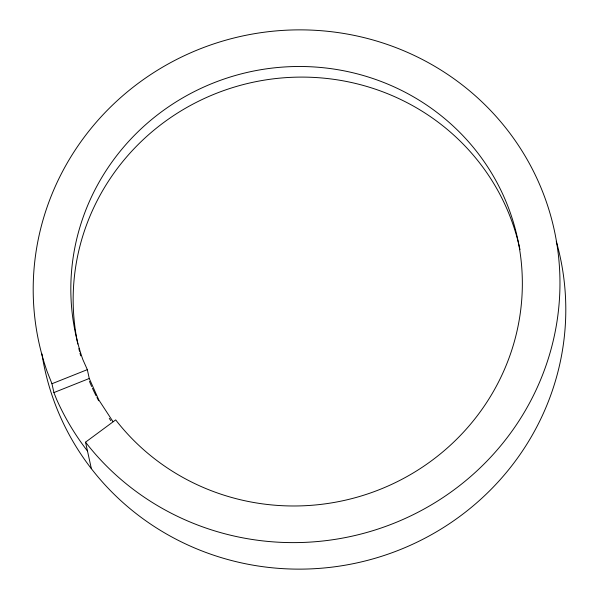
<?xml version="1.0" encoding="UTF-8"?>
<svg xmlns="http://www.w3.org/2000/svg" width="599" height="599" viewBox="0 0 599 599"><rect width="100%" height="100%" fill="white"/><g stroke="black" fill="none" stroke-linecap="round" stroke-linejoin="round"><path stroke-width="0.9" d="M91.37 468.695L85.537 442.174L115.689 419.899A226.063 219.436 -12.4 0 0 493.554 391.222A226.063 219.436 -12.4 0 0 317.253 67.178A226.063 219.436 -12.4 0 0 82.804 359.46L87.327 369.643L89.266 378.486L98.73 399.81L113.039 421.703M87.484 451.017A263.732 256.013 -12.4 0 1 56.531 399.204L53.903 392.577L51.963 383.734L87.327 369.643M53.903 392.577L89.266 378.486M51.963 383.734L47.171 371.657A263.732 256.013 -12.4 0 1 320.697 30.669A263.732 256.013 -12.4 0 1 526.379 408.72A263.732 256.013 -12.4 0 1 85.537 442.174M110.852 420.693A226.063 219.436 -12.4 0 1 109.273 418.364M98.678 400.753A226.063 219.436 -12.4 0 1 96.941 397.459M96.087 395.804A226.063 219.436 -12.4 0 1 92.448 388.227M91.677 386.52A226.063 219.436 -12.4 0 1 89.461 381.376M80.708 355.836A226.063 219.436 -12.4 0 1 79.989 353.133M79.525 351.321A226.063 219.436 -12.4 0 1 78.866 348.603M77.84 344.051A226.063 219.436 -12.4 0 1 253.175 82.228A226.063 219.436 -12.4 0 1 519.992 249.641M556.254 241.285A263.732 256.013 -12.4 0 1 357.169 562.85A263.732 256.013 -12.4 0 1 41.937 353.904"/></g></svg>
